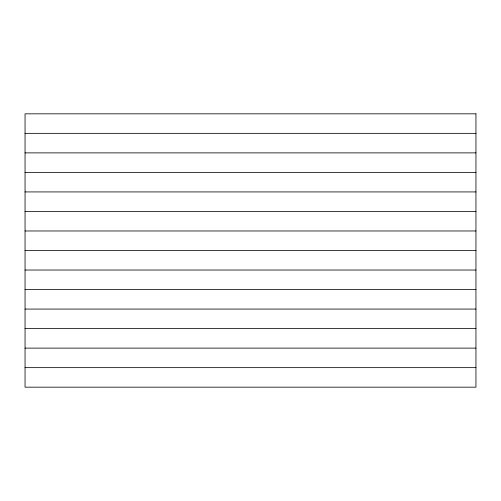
<?xml version="1.0" encoding="UTF-8"?>
<svg xmlns="http://www.w3.org/2000/svg" width="501" height="501" viewBox="0 0 501 501"><rect width="100%" height="100%" fill="white"/><g stroke="black" fill="none" stroke-linecap="round" stroke-linejoin="round"><path stroke-width="0.75" d="M25.05 133.354L475.95 133.354M25.05 152.88L475.95 152.88M25.05 172.4L475.95 172.4M25.05 191.927L475.95 191.927M25.05 211.453L475.95 211.453M25.05 230.974L475.95 230.974M25.05 250.5L475.95 250.5M25.05 270.026L475.95 270.026M25.05 289.547L475.95 289.547M25.05 309.073L475.95 309.073M25.05 328.6L475.95 328.6M25.05 348.12L475.95 348.12M25.05 367.646L475.95 367.646M475.95 113.827L25.05 113.827L25.05 387.173L475.95 387.173L475.95 113.827"/></g></svg>
